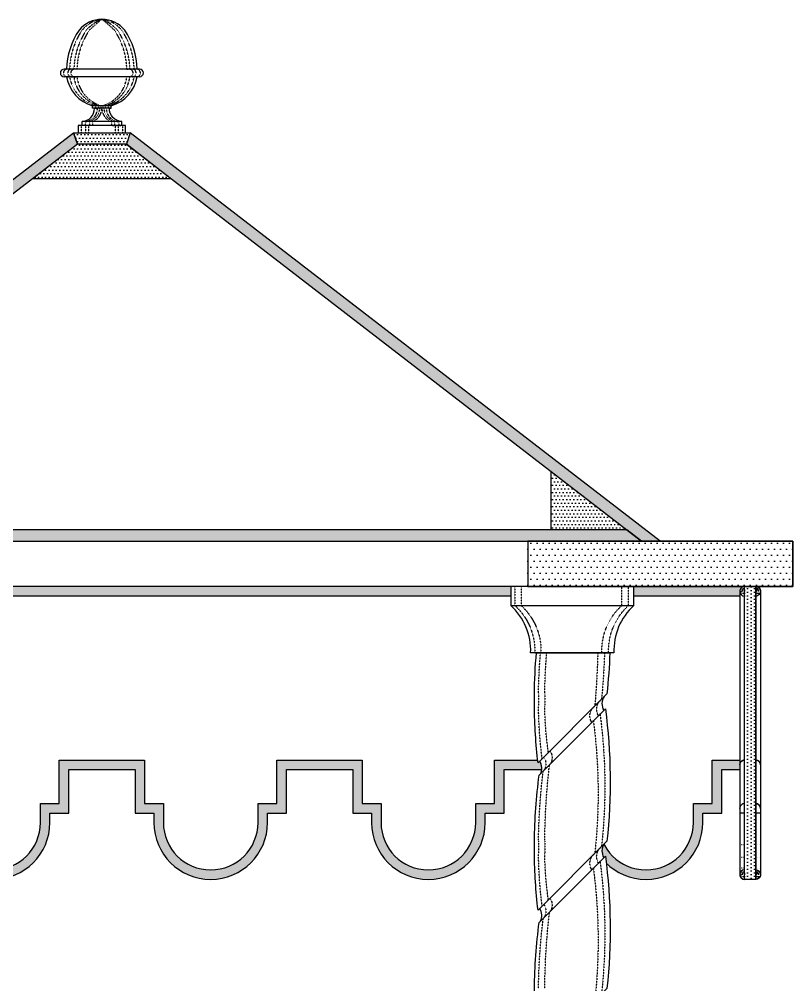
# Model space of a CAD drawing. Header units: millimetres. Extents: x -2664 to 5367, y -2692 to 3839.
# Drawn here: x 2216 to 2625, y 3329 to 3839 of the extents above; entities that cross this region are included whole.
import ezdxf

# ---------------------------------------------------------------- set-up
doc = ezdxf.new("R2010")
doc.units = ezdxf.units.MM
doc.header["$LTSCALE"] = 0.1
doc.header["$MEASUREMENT"] = 0
doc.set_wipeout_variables(frame=1)
doc.linetypes.add('ACAD_ISO07W100', pattern=[3, 0, -3])
for name, color, linetype in [('CART', 1, 'Continuous'), ('MS-MDF', 3, 'Continuous'), ('SOLID TIMBER', 3, 'Continuous')]:
    doc.layers.add(name, color=color, linetype=linetype)
pattern_1 = [(180, (-3, 0), (-0.9375, -1.875), [0, -1.875])]
pattern_2 = [(180, (-3, 0), (-0.625, -1.25), [0, -1.25])]
pattern_3 = [(90, (-3, 0), (-1.875, 0.9375), [0, -1.875])]
pattern_4 = [(180, (-3, 149.6075), (-0.9375, -1.875), [0, -1.875])]
pattern_5 = [(180, (-3, 149.6075), (-0.625, -1.25), [0, -1.25])]
pattern_6 = [(90, (-3, 149.6075), (-1.875, 0.9375), [0, -1.875])]

# ---------------------------------------------------------------- blocks, each defined once
blk = doc.blocks.new('*U22')
at = {"color": 8, "true_color": 0x7a7a7a}
blk.add_wipeout([(-609.19, 4500.11), (-609.19, 4440.24), (-621.69, 4440.24), (-621.69, 4444.24), (-619.69, 4444.24), (-619.69, 4446.24), (-619.22, 4446.29), (-618.95, 4446.32), (-618.71, 4446.37), (-618.5, 4446.41), (-618.28, 4446.47), (-618.12, 4446.51), (-617.94, 4446.57), (-617.69, 4446.65), (-617.48, 4446.73), (-617.28, 4446.82), (-617, 4446.95), (-616.75, 4447.08), (-616.54, 4447.2), (-616.36, 4447.31), (-616.19, 4447.42), (-615.97, 4447.58), (-615.76, 4447.74), (-615.56, 4447.9), (-615.4, 4448.05), (-615.25, 4448.19), (-615.09, 4448.35), (-614.94, 4448.51), (-614.79, 4448.69), (-614.65, 4448.85), (-614.52, 4449.02), (-614.4, 4449.19), (-614.29, 4449.35), (-614.19, 4449.51), (-614.11, 4449.64), (-614.02, 4449.8), (-613.97, 4449.9), (-613.88, 4450.07), (-613.78, 4450.28), (-613.7, 4450.45), (-613.63, 4450.64), (-613.57, 4450.8), (-613.51, 4450.97), (-613.46, 4451.12), (-613.42, 4451.27), (-613.38, 4451.42), (-613.35, 4451.55), (-613.3, 4451.75), (-613.28, 4451.88), (-613.25, 4452.04), (-613.23, 4452.19), (-613.21, 4452.34), (-613.19, 4452.49), (-613.18, 4452.61), (-613.17, 4452.75), (-613.17, 4452.89), (-613.16, 4453.05), (-613.16, 4453.17), (-613.16, 4453.24), (-614.16, 4453.24), (-614.16, 4454.63), (-614.59, 4454.76), (-615.09, 4454.92), (-615.71, 4455.14), (-616.21, 4455.34), (-616.75, 4455.57), (-617.25, 4455.8), (-617.73, 4456.04), (-618.28, 4456.34), (-618.78, 4456.63), (-619.75, 4457.25), (-620.24, 4457.59), (-620.76, 4457.98), (-621.15, 4458.3), (-621.58, 4458.66), (-621.96, 4459.01), (-622.32, 4459.35), (-622.73, 4459.77), (-623.08, 4460.13), (-623.46, 4460.56), (-623.84, 4461.02), (-624.16, 4461.43), (-624.51, 4461.9), (-624.77, 4462.26), (-625.04, 4462.68), (-625.44, 4463.33), (-625.7, 4463.79), (-625.87, 4464.1), (-626.15, 4464.64), (-626.37, 4465.11), (-626.52, 4465.45), (-626.72, 4465.93), (-626.93, 4466.47), (-627.08, 4466.9), (-627.24, 4467.39), (-627.36, 4467.77), (-627.49, 4468.26), (-627.63, 4468.83), (-627.71, 4469.2), (-627.76, 4469.47), (-627.81, 4469.74), (-627.84, 4469.93), (-629.13, 4469.93), (-629.29, 4469.94), (-629.44, 4469.96), (-629.6, 4469.99), (-629.76, 4470.03), (-629.92, 4470.1), (-630.08, 4470.17), (-630.23, 4470.26), (-630.36, 4470.36), (-630.56, 4470.53), (-630.73, 4470.73), (-630.83, 4470.88), (-630.91, 4471.03), (-630.99, 4471.21), (-631.06, 4471.42), (-631.1, 4471.59), (-631.12, 4471.8), (-631.13, 4471.93), (-631.11, 4472.16), (-631.08, 4472.34), (-631.03, 4472.54), (-630.98, 4472.69), (-630.9, 4472.87), (-630.81, 4473.01), (-630.71, 4473.15), (-630.56, 4473.32), (-630.38, 4473.49), (-630.19, 4473.62), (-630.05, 4473.7), (-629.86, 4473.79), (-629.63, 4473.87), (-629.41, 4473.91), (-629.26, 4473.93), (-629.18, 4473.93), (-627.84, 4473.93), (-627.82, 4474.53), (-627.79, 4475.19), (-627.7, 4476.44), (-627.62, 4477.22), (-627.53, 4477.93), (-627.38, 4478.98), (-627.21, 4480.01), (-627.01, 4480.98), (-626.83, 4481.82), (-626.52, 4483.03), (-626.27, 4483.91), (-625.92, 4485.05), (-625.55, 4486.11), (-625.17, 4487.12), (-624.72, 4488.2), (-624.32, 4489.11), (-623.89, 4490), (-623.46, 4490.86), (-622.91, 4491.87), (-622.39, 4492.77), (-621.93, 4493.52), (-621.47, 4494.23), (-621.27, 4494.53), (-620.74, 4495.15), (-620.02, 4495.89), (-619.4, 4496.45), (-618.83, 4496.92), (-618.07, 4497.47), (-617.41, 4497.91), (-616.52, 4498.42), (-615.84, 4498.76), (-614.66, 4499.26), (-614.16, 4499.43), (-613.7, 4499.58), (-613.25, 4499.71), (-612.75, 4499.83), (-612.1, 4499.97), (-611.51, 4500.07), (-610.77, 4500.16), (-610.21, 4500.21), (-609.65, 4500.24), (-609.19, 4500.24)], dxfattribs=at).dxf.layer = 'CART'
at = {"layer": 'SOLID TIMBER'}
blk.add_lwpolyline([(-619.69, 4444.24), (-619.69, 4446.24, 0.402986), (-613.16, 4453.24), (-614.16, 4453.24), (-614.16, 4454.63)], format="xyb", dxfattribs=at)
for centre, radius, start, end in [((-629.13, 4471.93), 2, 90.0094, 269.9906), ((-608.94, 4473.07), 19.16, 189.4239, 254.1882)]:
    blk.add_arc(centre, radius, start, end, dxfattribs=at)
at = {"color": 8, "true_color": 0x7a7a7a}
blk.add_wipeout([(-609.19, 4500.11), (-609.19, 4440.24), (-596.69, 4440.24), (-596.69, 4444.24), (-598.69, 4444.24), (-598.69, 4446.24), (-599.16, 4446.29), (-599.42, 4446.32), (-599.66, 4446.37), (-599.88, 4446.41), (-600.09, 4446.47), (-600.26, 4446.51), (-600.44, 4446.57), (-600.68, 4446.65), (-600.89, 4446.73), (-601.1, 4446.82), (-601.37, 4446.95), (-601.62, 4447.08), (-601.83, 4447.2), (-602.02, 4447.31), (-602.19, 4447.42), (-602.41, 4447.58), (-602.62, 4447.74), (-602.81, 4447.9), (-602.98, 4448.05), (-603.12, 4448.19), (-603.28, 4448.35), (-603.43, 4448.51), (-603.59, 4448.69), (-603.72, 4448.85), (-603.85, 4449.02), (-603.97, 4449.19), (-604.08, 4449.35), (-604.19, 4449.51), (-604.27, 4449.64), (-604.36, 4449.8), (-604.41, 4449.9), (-604.5, 4450.07), (-604.6, 4450.28), (-604.67, 4450.45), (-604.75, 4450.64), (-604.81, 4450.8), (-604.87, 4450.97), (-604.91, 4451.12), (-604.96, 4451.27), (-605, 4451.42), (-605.03, 4451.55), (-605.07, 4451.75), (-605.1, 4451.88), (-605.13, 4452.04), (-605.15, 4452.19), (-605.17, 4452.34), (-605.18, 4452.49), (-605.19, 4452.61), (-605.2, 4452.75), (-605.21, 4452.89), (-605.21, 4453.05), (-605.21, 4453.17), (-605.21, 4453.24), (-604.21, 4453.24), (-604.21, 4454.63), (-603.79, 4454.76), (-603.29, 4454.92), (-602.67, 4455.14), (-602.16, 4455.34), (-601.63, 4455.57), (-601.13, 4455.8), (-600.65, 4456.04), (-600.09, 4456.34), (-599.59, 4456.63), (-598.62, 4457.25), (-598.14, 4457.59), (-597.62, 4457.98), (-597.22, 4458.3), (-596.8, 4458.66), (-596.41, 4459.01), (-596.05, 4459.35), (-595.64, 4459.77), (-595.3, 4460.13), (-594.92, 4460.56), (-594.53, 4461.02), (-594.21, 4461.43), (-593.87, 4461.9), (-593.61, 4462.26), (-593.34, 4462.68), (-592.93, 4463.33), (-592.67, 4463.79), (-592.5, 4464.1), (-592.23, 4464.64), (-592.01, 4465.11), (-591.85, 4465.45), (-591.65, 4465.93), (-591.44, 4466.47), (-591.29, 4466.9), (-591.13, 4467.39), (-591.02, 4467.77), (-590.88, 4468.26), (-590.75, 4468.83), (-590.67, 4469.2), (-590.61, 4469.47), (-590.56, 4469.74), (-590.53, 4469.93), (-589.25, 4469.93), (-589.09, 4469.94), (-588.94, 4469.96), (-588.78, 4469.99), (-588.62, 4470.03), (-588.45, 4470.1), (-588.3, 4470.17), (-588.14, 4470.26), (-588.01, 4470.36), (-587.82, 4470.53), (-587.65, 4470.73), (-587.54, 4470.88), (-587.46, 4471.03), (-587.38, 4471.21), (-587.31, 4471.42), (-587.28, 4471.59), (-587.25, 4471.8), (-587.25, 4471.93), (-587.26, 4472.16), (-587.29, 4472.34), (-587.34, 4472.54), (-587.4, 4472.69), (-587.48, 4472.87), (-587.56, 4473.01), (-587.66, 4473.15), (-587.81, 4473.32), (-587.99, 4473.49), (-588.18, 4473.62), (-588.32, 4473.7), (-588.51, 4473.79), (-588.75, 4473.87), (-588.97, 4473.91), (-589.12, 4473.93), (-589.2, 4473.93), (-590.53, 4473.93), (-590.55, 4474.53), (-590.58, 4475.19), (-590.68, 4476.44), (-590.75, 4477.22), (-590.84, 4477.93), (-590.99, 4478.98), (-591.17, 4480.01), (-591.36, 4480.98), (-591.55, 4481.82), (-591.86, 4483.03), (-592.1, 4483.91), (-592.46, 4485.05), (-592.83, 4486.11), (-593.21, 4487.12), (-593.65, 4488.2), (-594.06, 4489.11), (-594.48, 4490), (-594.92, 4490.86), (-595.46, 4491.87), (-595.99, 4492.77), (-596.45, 4493.52), (-596.9, 4494.23), (-597.1, 4494.53), (-597.64, 4495.15), (-598.36, 4495.89), (-598.98, 4496.45), (-599.54, 4496.92), (-600.3, 4497.47), (-600.97, 4497.91), (-601.86, 4498.42), (-602.53, 4498.76), (-603.72, 4499.26), (-604.21, 4499.43), (-604.67, 4499.58), (-605.13, 4499.71), (-605.62, 4499.83), (-606.27, 4499.97), (-606.87, 4500.07), (-607.61, 4500.16), (-608.17, 4500.21), (-608.72, 4500.24), (-609.19, 4500.24)], dxfattribs=at).dxf.layer = 'CART'
at = {"layer": 'SOLID TIMBER'}
for p, q in [((-589.2, 4473.93), (-629.18, 4473.93)), ((-589.25, 4469.93), (-629.13, 4469.93)), ((-604.21, 4454.63), (-614.16, 4454.63)), ((-604.21, 4453.24), (-614.16, 4453.24)), ((-598.69, 4446.24), (-619.69, 4446.24))]:
    blk.add_line(p, q, dxfattribs=at)
at = {"layer": 'SOLID TIMBER', "color": 8, "linetype": 'ACAD_ISO07W100', "ltscale": 0.1, "true_color": 0x7a7a7a}
blk.add_line((-611.56, 4453.24), (-612.56, 4453.24), dxfattribs=at)
for points in [[(-609.19, 4500.24, 0.190784), (-619.67, 4494.53, 0.142753), (-626.24, 4473.93), (-627.52, 4473.93, 0.999835), (-627.52, 4469.93), (-626.24, 4469.93, 0.290358), (-612.56, 4454.63), (-612.56, 4453.24), (-611.56, 4453.24, -0.402986), (-618.08, 4446.24), (-618.08, 4444.24), (-620.08, 4444.24), (-620.08, 4440.24)], [(-609.19, 4500.24, 0.115311), (-617.4, 4494.53, 0.142753), (-623.98, 4473.93), (-625.26, 4473.93, 0.999835), (-625.26, 4469.93), (-623.98, 4469.93, 0.297039), (-611, 4454.63), (-611, 4453.24), (-610.28, 4453.24, -0.316412), (-615.82, 4446.24), (-615.82, 4444.24), (-617.82, 4444.24), (-617.82, 4440.24)], [(-609.28, 4500.23, 0.022673), (-615.79, 4494.53, 0.142753), (-622.37, 4473.93), (-623.65, 4473.93, 0.999835), (-623.65, 4469.93), (-622.37, 4469.93, 0.299705), (-609.66, 4454.63), (-609.66, 4453.24), (-609.32, 4453.24, -0.330891), (-614.21, 4446.24), (-614.21, 4444.24), (-616.21, 4444.24), (-616.21, 4440.24)], [(-609.19, 4500.24, -0.190784), (-598.71, 4494.53, -0.142753), (-592.14, 4473.93), (-590.85, 4473.93, -0.999835), (-590.85, 4469.93), (-592.14, 4469.93, -0.290358), (-605.82, 4454.63), (-605.82, 4453.24), (-606.82, 4453.24, 0.402986), (-600.29, 4446.24), (-600.29, 4444.24), (-598.29, 4444.24), (-598.29, 4440.24)], [(-609.19, 4500.24, -0.115311), (-600.97, 4494.53, -0.142753), (-594.4, 4473.93), (-593.12, 4473.93, -0.999835), (-593.12, 4469.93), (-594.4, 4469.93, -0.297039), (-607.38, 4454.63), (-607.38, 4453.24), (-608.1, 4453.24, 0.316412), (-602.56, 4446.24), (-602.56, 4444.24), (-600.56, 4444.24), (-600.56, 4440.24)], [(-609.1, 4500.23, -0.022673), (-602.58, 4494.53, -0.142753), (-596.01, 4473.93), (-594.73, 4473.93, -0.999835), (-594.73, 4469.93), (-596.01, 4469.93, -0.299705), (-608.71, 4454.63), (-608.71, 4453.24), (-609.05, 4453.24, 0.330891), (-604.17, 4446.24), (-604.17, 4444.24), (-602.17, 4444.24), (-602.17, 4440.24)]]:
    blk.add_lwpolyline(points, format="xyb", dxfattribs=at)
at = {"layer": 'SOLID TIMBER'}
for points in [[(-590.53, 4473.93, 0.142753), (-597.1, 4494.53, 0.472539), (-621.27, 4494.53, 0.142753), (-627.84, 4473.93)], [(-598.69, 4444.24), (-598.69, 4446.24, -0.402986), (-605.21, 4453.24), (-604.21, 4453.24), (-604.21, 4454.63)]]:
    blk.add_lwpolyline(points, format="xyb", dxfattribs=at)
blk.add_lwpolyline([(-596.69, 4444.24), (-621.69, 4444.24), (-621.69, 4440.24), (-596.69, 4440.24)], close=True, dxfattribs=at)
for centre, radius, start, end in [((-589.25, 4471.93), 2, 270.0094, 89.9906), ((-609.43, 4473.07), 19.16, 285.8118, 350.5761)]:
    blk.add_arc(centre, radius, start, end, dxfattribs=at)
blk = doc.blocks.new('*U98')
at = {"color": 8, "true_color": 0x7a7a7a}
blk.add_wipeout([(-4546.46, 2724.23), (-4611.46, 2724.23), (-4611.46, 2734.23), (-4610.74, 2734.9), (-4609.75, 2735.9), (-4609.01, 2736.71), (-4608.28, 2737.57), (-4607.67, 2738.32), (-4606.99, 2739.23), (-4606.41, 2740.07), (-4605.61, 2741.32), (-4604.96, 2742.44), (-4604.24, 2743.81), (-4603.44, 2745.57), (-4602.78, 2747.27), (-4601.96, 2749.97), (-4601.64, 2751.33), (-4601.34, 2752.96), (-4601.16, 2754.19), (-4601.01, 2755.86), (-4600.94, 2757.29), (-4600.93, 2758.02), (-4600.95, 2758.86), (-4600.96, 2759.23), (-4598.41, 2759.23), (-4598.49, 2760.55), (-4598.57, 2762.09), (-4598.65, 2763.67), (-4598.73, 2765.48), (-4598.81, 2767.89), (-4598.88, 2770.4), (-4598.92, 2772.6), (-4598.94, 2773.98), (-4598.95, 2775.68), (-4598.96, 2777.03), (-4598.95, 2779.52), (-4598.91, 2782.52), (-4598.87, 2784.16), (-4598.82, 2785.8), (-4598.74, 2788.32), (-4598.66, 2790.25), (-4598.57, 2792), (-4598.46, 2794.01), (-4598.35, 2795.75), (-4598.14, 2798.83), (-4598.04, 2800.1), (-4597.89, 2801.93), (-4597.71, 2803.87), (-4597.54, 2805.71), (-4597.32, 2807.82), (-4597.13, 2809.51), (-4596.94, 2811.21), (-4596.78, 2812.48), (-4596.62, 2813.79), (-4596.57, 2814.14), (-4596.52, 2814.54), (-4596.48, 2814.88), (-4596.43, 2815.2), (-4595.6, 2814.37), (-4595.42, 2814.68), (-4595.22, 2815.09), (-4595.03, 2815.53), (-4594.87, 2816.05), (-4594.76, 2816.47), (-4594.68, 2816.92), (-4594.63, 2817.46), (-4594.62, 2817.85), (-4594.63, 2818.25), (-4594.67, 2818.67), (-4594.73, 2819.09), (-4594.83, 2819.53), (-4594.99, 2820.03), (-4595.05, 2820.21), (-4595.11, 2820.37), (-4595.18, 2820.53), (-4595.26, 2820.7), (-4595.37, 2820.93), (-4595.47, 2821.11), (-4595.63, 2821.37), (-4595.71, 2821.5), (-4595.82, 2821.65), (-4597.21, 2823.05), (-4597.34, 2824.19), (-4597.5, 2825.78), (-4597.66, 2827.4), (-4597.77, 2828.58), (-4597.94, 2830.51), (-4598.1, 2832.54), (-4598.26, 2834.79), (-4598.34, 2835.93), (-4598.42, 2837.25), (-4598.5, 2838.53), (-4598.59, 2840.16), (-4598.66, 2841.64), (-4598.72, 2843.05), (-4598.83, 2846.27), (-4598.93, 2850.55), (-4598.96, 2854.15), (-4598.94, 2858.04), (-4598.89, 2860.94), (-4598.77, 2865.13), (-4598.58, 2869.56), (-4598.37, 2873.27), (-4598.1, 2877.12), (-4597.83, 2880.33), (-4597.57, 2883.15), (-4597.28, 2885.97), (-4596.96, 2888.82), (-4596.72, 2890.75), (-4596.43, 2892.98), (-4595.6, 2892.15), (-4595.29, 2892.71), (-4594.92, 2893.66), (-4594.76, 2894.27), (-4594.66, 2894.93), (-4594.62, 2895.63), (-4594.67, 2896.44), (-4594.82, 2897.27), (-4595.03, 2897.95), (-4595.28, 2898.51), (-4595.82, 2899.44), (-4597.21, 2900.83), (-4597.47, 2903.29), (-4597.66, 2905.17), (-4597.9, 2907.91), (-4598.19, 2911.51), (-4598.44, 2915.25), (-4598.62, 2918.58), (-4598.75, 2921.56), (-4598.87, 2925.41), (-4598.93, 2928.3), (-4598.95, 2931.19), (-4598.95, 2934.94), (-4598.86, 2940.06), (-4598.69, 2945.11), (-4598.5, 2948.86), (-4598.28, 2952.45), (-4598.02, 2955.95), (-4597.81, 2958.41), (-4597.56, 2961.04), (-4597.29, 2963.68), (-4596.99, 2966.29), (-4596.78, 2968.1), (-4596.62, 2969.37), (-4596.43, 2970.77), (-4595.6, 2969.93), (-4595.33, 2970.42), (-4594.99, 2971.23), (-4594.76, 2972.03), (-4594.65, 2972.8), (-4594.62, 2973.61), (-4594.72, 2974.58), (-4594.94, 2975.44), (-4595.26, 2976.26), (-4595.56, 2976.81), (-4595.82, 2977.22), (-4597.21, 2978.61), (-4597.43, 2980.65), (-4597.68, 2983.2), (-4597.96, 2986.4), (-4598.28, 2990.56), (-4598.5, 2994.04), (-4598.71, 2998.45), (-4598.85, 3002.62), (-4598.94, 3006.96), (-4598.96, 3010.38), (-4598.91, 3015.76), (-4598.81, 3019.49), (-4598.66, 3023.58), (-4598.5, 3026.7), (-4598.28, 3030.24), (-4597.99, 3034.09), (-4597.77, 3036.59), (-4597.39, 3040.49), (-4597.04, 3043.63), (-4596.74, 3046.2), (-4596.43, 3048.55), (-4595.6, 3047.71), (-4595.4, 3048.07), (-4595, 3048.98), (-4594.77, 3049.77), (-4594.65, 3050.51), (-4594.62, 3051.19), (-4594.66, 3051.95), (-4594.77, 3052.59), (-4594.95, 3053.27), (-4595.22, 3053.96), (-4595.45, 3054.41), (-4595.82, 3055), (-4597.21, 3056.4), (-4597.59, 3060.01), (-4597.98, 3064.35), (-4598.29, 3068.49), (-4598.58, 3073.47), (-4598.8, 3078.56), (-4598.92, 3083.5), (-4598.95, 3086.89), (-4598.93, 3092.27), (-4598.85, 3095.96), (-4598.7, 3100.34), (-4598.48, 3104.72), (-4598.24, 3108.58), (-4597.92, 3112.66), (-4597.48, 3117.44), (-4597.07, 3121.21), (-4596.73, 3124), (-4596.54, 3125.53), (-4596.43, 3126.33), (-4595.6, 3125.5), (-4595.41, 3125.83), (-4595.13, 3126.41), (-4594.89, 3127.09), (-4594.72, 3127.81), (-4594.63, 3128.56), (-4594.62, 3128.98), (-4594.69, 3129.93), (-4594.81, 3130.57), (-4595, 3131.2), (-4595.28, 3131.86), (-4595.53, 3132.34), (-4595.82, 3132.78), (-4597.21, 3134.18), (-4597.46, 3136.48), (-4597.78, 3139.84), (-4598.11, 3143.8), (-4598.4, 3147.91), (-4598.64, 3152.38), (-4598.81, 3156.86), (-4598.92, 3161.32), (-4598.95, 3164.54), (-4598.95, 3168.42), (-4598.91, 3171.28), (-4598.8, 3175.4), (-4598.7, 3178.26), (-4598.58, 3180.75), (-4598.46, 3182.98), (-4598.28, 3185.7), (-4598.06, 3188.72), (-4597.85, 3191.22), (-4597.55, 3194.46), (-4597.22, 3197.68), (-4596.84, 3200.95), (-4596.53, 3203.36), (-4596.43, 3204.11), (-4595.6, 3203.28), (-4595.28, 3203.86), (-4595, 3204.52), (-4594.8, 3205.23), (-4594.65, 3206.16), (-4594.62, 3206.76), (-4594.7, 3207.77), (-4594.9, 3208.68), (-4595.17, 3209.42), (-4595.46, 3210), (-4595.82, 3210.56), (-4597.21, 3211.96), (-4597.57, 3215.36), (-4598.06, 3220.95), (-4598.53, 3228.03), (-4598.87, 3236.53), (-4598.96, 3243.72), (-4598.86, 3251.24), (-4598.55, 3259.02), (-4598.11, 3265.88), (-4597.56, 3272.13), (-4597.08, 3276.69), (-4596.69, 3279.9), (-4596.43, 3281.89), (-4595.6, 3281.06), (-4595.21, 3281.81), (-4594.81, 3282.95), (-4594.63, 3284.08), (-4594.62, 3284.73), (-4594.75, 3285.86), (-4595.1, 3287.02), (-4595.39, 3287.64), (-4595.82, 3288.34), (-4597.21, 3289.74), (-4597.51, 3292.59), (-4597.92, 3297.03), (-4598.29, 3301.92), (-4598.58, 3306.77), (-4598.75, 3310.61), (-4598.87, 3314.6), (-4598.94, 3318.44), (-4598.96, 3321.51), (-4598.92, 3325.83), (-4598.77, 3331.89), (-4598.58, 3336.32), (-4598.36, 3340.18), (-4598.06, 3344.29), (-4597.67, 3348.77), (-4597.34, 3352.14), (-4596.96, 3355.49), (-4596.6, 3358.38), (-4596.43, 3359.67), (-4595.6, 3358.84), (-4595.31, 3359.37), (-4594.93, 3360.3), (-4594.67, 3361.52), (-4594.65, 3362.91), (-4594.81, 3363.91), (-4595.09, 3364.78), (-4595.47, 3365.58), (-4595.82, 3366.13), (-4597.21, 3367.52), (-4597.44, 3369.7), (-4597.71, 3372.38), (-4597.87, 3374.2), (-4598.12, 3377.25), (-4598.34, 3380.41), (-4598.54, 3383.72), (-4598.64, 3385.66), (-4598.74, 3387.94), (-4598.78, 3389.23), (-4600.96, 3389.23), (-4600.93, 3390.44), (-4600.97, 3391.94), (-4601.1, 3393.74), (-4601.36, 3395.65), (-4601.67, 3397.29), (-4602.24, 3399.52), (-4602.84, 3401.34), (-4603.44, 3402.89), (-4604.52, 3405.19), (-4605.87, 3407.56), (-4607.24, 3409.56), (-4608.56, 3411.22), (-4609.92, 3412.73), (-4610.75, 3413.56), (-4611.46, 3414.23), (-4611.46, 3424.23), (-4546.46, 3424.23), (-4546.46, 3414.23), (-4547.81, 3412.93), (-4549.35, 3411.23), (-4550.72, 3409.5), (-4551.91, 3407.78), (-4553.02, 3405.89), (-4554.07, 3403.81), (-4554.98, 3401.61), (-4555.8, 3399.06), (-4556.39, 3396.55), (-4556.72, 3394.53), (-4556.88, 3392.91), (-4556.97, 3391.05), (-4556.97, 3389.23), (-4560.01, 3389.23), (-4559.76, 3386.09), (-4559.53, 3382.86), (-4559.28, 3378.38), (-4559.08, 3373.49), (-4559, 3370.17), (-4558.96, 3366.11), (-4558.96, 3361.14), (-4559.03, 3357.12), (-4559.1, 3354.57), (-4559.22, 3351.65), (-4559.38, 3348.4), (-4559.56, 3345.39), (-4559.81, 3341.84), (-4560.05, 3338.92), (-4560.42, 3335.04), (-4560.61, 3333.21), (-4560.84, 3331.15), (-4561.75, 3332.07), (-4562.16, 3331.35), (-4562.52, 3330.46), (-4562.78, 3329.29), (-4562.83, 3328.73), (-4562.8, 3327.65), (-4562.62, 3326.73), (-4562.4, 3326.04), (-4562.07, 3325.31), (-4561.46, 3324.7), (-4561.03, 3321.27), (-4560.54, 3316.97), (-4560.18, 3313.36), (-4559.83, 3309.27), (-4559.53, 3305.03), (-4559.29, 3300.75), (-4559.12, 3296.66), (-4558.96, 3289.73), (-4558.96, 3284.32), (-4558.98, 3281.44), (-4559.08, 3277.49), (-4559.22, 3273.81), (-4559.51, 3268.34), (-4559.75, 3264.82), (-4560.01, 3261.61), (-4560.26, 3258.88), (-4560.51, 3256.39), (-4560.72, 3254.44), (-4560.84, 3253.37), (-4561.75, 3254.28), (-4561.98, 3253.91), (-4562.33, 3253.21), (-4562.54, 3252.6), (-4562.7, 3252), (-4562.79, 3251.43), (-4562.83, 3250.95), (-4562.84, 3250.4), (-4562.78, 3249.73), (-4562.63, 3248.98), (-4562.5, 3248.53), (-4562.38, 3248.19), (-4562.07, 3247.52), (-4561.46, 3246.92), (-4560.99, 3243.18), (-4560.38, 3237.59), (-4559.9, 3232.38), (-4559.54, 3227.47), (-4559.25, 3222.28), (-4559.1, 3218.44), (-4558.99, 3213.97), (-4558.96, 3208.76), (-4558.96, 3205.57), (-4559.01, 3202.44), (-4559.14, 3198), (-4559.51, 3190.56), (-4559.88, 3185.47), (-4560.22, 3181.5), (-4560.66, 3177.26), (-4560.84, 3175.59), (-4561.75, 3176.5), (-4562.16, 3175.78), (-4562.49, 3174.97), (-4562.72, 3174.11), (-4562.83, 3173.16), (-4562.79, 3172.04), (-4562.56, 3170.96), (-4562.07, 3169.74), (-4561.46, 3169.14), (-4561.17, 3166.88), (-4560.78, 3163.61), (-4560.39, 3159.9), (-4560.02, 3155.96), (-4559.68, 3151.69), (-4559.34, 3146.13), (-4559.21, 3143.43), (-4559.09, 3140.24), (-4558.99, 3136.47), (-4558.96, 3132.68), (-4558.96, 3128.52), (-4559.03, 3123.87), (-4559.32, 3116.04), (-4559.57, 3111.83), (-4559.97, 3106.51), (-4560.42, 3101.72), (-4560.57, 3100.31), (-4560.84, 3097.81), (-4561.75, 3098.72), (-4562.1, 3098.13), (-4562.62, 3096.78), (-4562.83, 3095.38), (-4562.74, 3093.91), (-4562.48, 3092.92), (-4562.07, 3091.96), (-4561.46, 3091.36), (-4561.16, 3089.04), (-4560.81, 3086.09), (-4560.55, 3083.73), (-4560.21, 3080.29), (-4559.87, 3076.36), (-4559.54, 3071.84), (-4559.2, 3065.38), (-4559.08, 3062.14), (-4558.98, 3058.11), (-4558.96, 3054.56), (-4558.96, 3051.6), (-4558.99, 3047.76), (-4559.08, 3044.03), (-4559.26, 3039.61), (-4559.46, 3035.81), (-4559.63, 3033.14), (-4559.95, 3029.02), (-4560.21, 3026.11), (-4560.47, 3023.46), (-4560.67, 3021.53), (-4560.84, 3020.03), (-4561.75, 3020.94), (-4562.04, 3020.46), (-4562.34, 3019.82), (-4562.62, 3018.99), (-4562.78, 3018.16), (-4562.84, 3017.29), (-4562.77, 3016.3), (-4562.6, 3015.51), (-4562.39, 3014.89), (-4562.07, 3014.18), (-4561.46, 3013.57), (-4561.27, 3012.08), (-4560.99, 3009.83), (-4560.66, 3006.94), (-4560.44, 3004.84), (-4560.11, 3001.43), (-4559.91, 2999.11), (-4559.68, 2996.13), (-4559.5, 2993.47), (-4559.34, 2990.66), (-4559.19, 2987.41), (-4559.04, 2982.95), (-4558.96, 2979.18), (-4558.96, 2974.79), (-4558.96, 2972.23), (-4558.96, 2968.64), (-4559.11, 2965.44), (-4559.26, 2961.78), (-4559.42, 2958.82), (-4559.62, 2955.63), (-4559.87, 2952.16), (-4560.15, 2948.9), (-4560.42, 2946.1), (-4560.65, 2943.95), (-4560.84, 2942.25), (-4561.75, 2943.16), (-4562, 2942.75), (-4562.24, 2942.28), (-4562.48, 2941.68), (-4562.7, 2940.89), (-4562.82, 2940.01), (-4562.83, 2939.2), (-4562.72, 2938.27), (-4562.6, 2937.75), (-4562.37, 2937.07), (-4562.07, 2936.4), (-4561.46, 2935.79), (-4561.3, 2934.56), (-4561.06, 2932.62), (-4560.81, 2930.52), (-4560.49, 2927.6), (-4560.19, 2924.55), (-4559.91, 2921.36), (-4559.68, 2918.35), (-4559.46, 2914.92), (-4559.31, 2912.22), (-4559.14, 2908.46), (-4559.03, 2905), (-4558.98, 2902.18), (-4558.96, 2899.49), (-4558.96, 2896.11), (-4558.98, 2892.55), (-4559.07, 2888.8), (-4559.19, 2885.54), (-4559.34, 2882.48), (-4559.51, 2879.43), (-4559.66, 2877.19), (-4559.84, 2874.76), (-4560.02, 2872.58), (-4560.23, 2870.3), (-4560.51, 2867.5), (-4560.65, 2866.21), (-4560.84, 2864.46), (-4561.75, 2865.37), (-4561.95, 2865.06), (-4562.24, 2864.5), (-4562.59, 2863.55), (-4562.74, 2862.91), (-4562.82, 2862.21), (-4562.84, 2861.73), (-4562.8, 2861.03), (-4562.63, 2860.06), (-4562.41, 2859.37), (-4562.07, 2858.62), (-4561.46, 2858.01), (-4561.08, 2855.02), (-4560.7, 2851.72), (-4560.37, 2848.63), (-4559.88, 2843.21), (-4559.48, 2837.53), (-4559.23, 2832.73), (-4559.06, 2828.17), (-4558.97, 2823.71), (-4558.96, 2819.14), (-4559.01, 2813.46), (-4559.15, 2808.76), (-4559.32, 2805), (-4559.51, 2801.65), (-4559.74, 2798.31), (-4560.05, 2794.45), (-4560.3, 2791.84), (-4560.44, 2790.43), (-4560.58, 2789.09), (-4560.68, 2788.09), (-4560.84, 2786.68), (-4561.75, 2787.59), (-4561.92, 2787.32), (-4562.25, 2786.7), (-4562.5, 2786.05), (-4562.73, 2785.15), (-4562.84, 2783.95), (-4562.77, 2782.99), (-4562.66, 2782.39), (-4562.4, 2781.58), (-4562.07, 2780.83), (-4561.46, 2780.23), (-4561.21, 2778.33), (-4560.84, 2775.22), (-4560.5, 2772.15), (-4560.06, 2767.59), (-4559.67, 2762.7), (-4559.5, 2760.08), (-4559.45, 2759.23), (-4556.96, 2759.23), (-4556.98, 2758.02), (-4556.89, 2755.64), (-4556.6, 2753.07), (-4555.92, 2749.83), (-4555.04, 2747.03), (-4553.82, 2744.12), (-4552.42, 2741.51), (-4550.3, 2738.4), (-4548.7, 2736.48), (-4547.47, 2735.19), (-4546.46, 2734.23)], dxfattribs=at).dxf.layer = 'CART'
at = {"color": 8, "linetype": 'ACAD_ISO07W100', "ltscale": 0.1, "true_color": 0x7a7a7a}
for points in [[(-4594.41, 3209.16, -0.060511), (-4593.63, 3279.09), (-4592.8, 3278.26, 0.298373), (-4593.01, 3285.54), (-4594.41, 3286.94, -0.060511), (-4593.63, 3356.87), (-4592.8, 3356.04, 0.298373), (-4593.01, 3363.32), (-4594.41, 3364.72, -0.016629), (-4595.98, 3389.23), (-4598.15, 3389.23, 0.221117), (-4608.65, 3414.23), (-4608.65, 3424.23)], [(-4590.85, 3205.6, -0.060511), (-4590.07, 3275.53), (-4589.24, 3274.7, 0.298373), (-4589.45, 3281.98), (-4590.85, 3283.38, -0.060511), (-4590.07, 3353.31), (-4589.24, 3352.48, 0.298373), (-4589.45, 3359.77), (-4590.85, 3361.16, -0.014529), (-4592.42, 3389.23), (-4594.6, 3389.23, 0.221117), (-4605.1, 3414.23), (-4605.1, 3424.23)], [(-4551.9, 3424.23), (-4551.9, 3414.23, 0.221117), (-4562.4, 3389.23), (-4565.46, 3389.23, -0.018749), (-4564.4, 3367.51), (-4564.4, 3361.14, -0.031638), (-4566.29, 3336.6), (-4567.2, 3337.51, 0.273377), (-4567.51, 3330.75), (-4566.91, 3330.15, -0.026191), (-4564.4, 3289.73), (-4564.4, 3283.35, -0.031638), (-4566.29, 3258.82), (-4567.2, 3259.73, 0.273377), (-4567.51, 3252.97), (-4566.91, 3252.37, -0.026191), (-4564.4, 3211.95)], [(-4548.61, 3424.23), (-4548.61, 3414.23, 0.221117), (-4559.11, 3389.23), (-4562.16, 3389.23, -0.018749), (-4561.11, 3367.51), (-4561.11, 3361.14, -0.027907), (-4562.99, 3333.3), (-4563.9, 3334.21, 0.273377), (-4564.21, 3327.45), (-4563.61, 3326.85, -0.028509), (-4561.11, 3289.73), (-4561.11, 3283.35, -0.027907), (-4562.99, 3255.52), (-4563.9, 3256.43, 0.273377), (-4564.21, 3249.67), (-4563.61, 3249.07, -0.028509), (-4561.11, 3211.95)]]:
    blk.add_lwpolyline(points, format="xyb", dxfattribs=at)
at = {"layer": 'CART'}
blk.add_lwpolyline([(-4611.46, 3424.23), (-4546.46, 3424.23), (-4546.46, 3414.23), (-4611.46, 3414.23)], close=True, dxfattribs=at)
for points in [[(-4611.46, 3414.23, -0.221117), (-4600.96, 3389.23), (-4556.96, 3389.23, -0.221117), (-4546.46, 3414.23)], [(-4598.78, 3389.23, 0.018767), (-4597.21, 3367.52), (-4560.84, 3331.15, 0.025915), (-4558.96, 3361.14), (-4558.96, 3367.51, 0.018749), (-4560.01, 3389.23)], [(-4595.82, 3366.13, -0.298373), (-4595.6, 3358.84), (-4562.07, 3325.31, -0.273377), (-4561.75, 3332.07)], [(-4561.46, 3324.7), (-4596.43, 3359.67, 0.060511), (-4597.21, 3289.74), (-4560.84, 3253.37, 0.025915), (-4558.96, 3283.35), (-4558.96, 3289.73, 0.030251)], [(-4595.82, 3288.34, -0.298373), (-4595.6, 3281.06), (-4562.07, 3247.52, -0.273377), (-4561.75, 3254.28)], [(-4561.46, 3246.92), (-4596.43, 3281.89, 0.060511), (-4597.21, 3211.96), (-4560.84, 3175.59, 0.025915), (-4558.96, 3205.57), (-4558.96, 3211.95, 0.030251)]]:
    blk.add_lwpolyline(points, format="xyb", close=True, dxfattribs=at)
blk = doc.blocks.new('*U142')
at = {"true_color": 0x7a7a7a}
h = blk.add_hatch(color=8, dxfattribs=at)
h.dxf.hatch_style = 1
edge = h.paths.add_edge_path(flags=16)
edge.add_line((-4809.96, 3447.82), (-4792.46, 3447.82))
edge.add_line((-4792.46, 3447.82), (-4792.46, 3424.8))
edge.add_line((-4792.46, 3424.8), (-4782.46, 3424.8))
edge.add_line((-4782.46, 3424.8), (-4782.46, 3414.8))
edge.add_arc((-4757.46, 3414.8), 25, 180, 360)
edge.add_line((-4732.46, 3414.8), (-4732.46, 3424.8))
edge.add_line((-4732.46, 3424.8), (-4722.46, 3424.8))
edge.add_line((-4722.46, 3424.8), (-4722.46, 3447.82))
edge.add_line((-4722.46, 3447.82), (-4699.96, 3447.82))
edge.add_line((-4699.96, 3447.82), (-4677.46, 3447.82))
edge.add_line((-4677.46, 3447.82), (-4677.46, 3424.8))
edge.add_line((-4677.46, 3424.8), (-4667.46, 3424.8))
edge.add_line((-4667.46, 3424.8), (-4667.46, 3414.8))
edge.add_arc((-4642.46, 3414.8), 25, 180, 360)
edge.add_line((-4617.46, 3414.8), (-4617.46, 3424.8))
edge.add_line((-4617.46, 3424.8), (-4607.46, 3424.8))
edge.add_line((-4607.46, 3424.8), (-4607.46, 3447.82))
edge.add_line((-4607.46, 3447.82), (-4584.96, 3447.82))
edge.add_line((-4584.96, 3447.82), (-4562.46, 3447.82))
edge.add_line((-4562.46, 3447.82), (-4562.46, 3424.8))
edge.add_line((-4562.46, 3424.8), (-4552.46, 3424.8))
edge.add_line((-4552.46, 3424.8), (-4552.46, 3414.8))
edge.add_arc((-4527.46, 3414.8), 25, 180, 360)
edge.add_line((-4502.46, 3414.8), (-4502.46, 3424.8))
edge.add_line((-4502.46, 3424.8), (-4492.46, 3424.8))
edge.add_line((-4492.46, 3424.8), (-4492.46, 3447.82))
edge.add_line((-4492.46, 3447.82), (-4469.96, 3447.82))
edge.add_line((-4469.96, 3447.82), (-4447.46, 3447.82))
edge.add_line((-4447.46, 3447.82), (-4447.46, 3424.8))
edge.add_line((-4447.46, 3424.8), (-4437.46, 3424.8))
edge.add_line((-4437.46, 3424.8), (-4437.46, 3414.8))
edge.add_arc((-4412.46, 3414.8), 25, 180, 360)
edge.add_line((-4387.46, 3414.8), (-4387.46, 3424.8))
edge.add_line((-4387.46, 3424.8), (-4377.46, 3424.8))
edge.add_line((-4377.46, 3424.8), (-4377.46, 3447.82))
edge.add_line((-4377.46, 3447.82), (-4354.96, 3447.82))
edge.add_line((-4354.96, 3447.82), (-4332.46, 3447.82))
edge.add_line((-4332.46, 3447.82), (-4332.46, 3424.8))
edge.add_line((-4332.46, 3424.8), (-4322.46, 3424.8))
edge.add_line((-4322.46, 3424.8), (-4322.46, 3414.8))
edge.add_arc((-4297.46, 3414.8), 25, 180, 360)
edge.add_line((-4272.46, 3414.8), (-4272.46, 3424.8))
edge.add_line((-4272.46, 3424.8), (-4262.46, 3424.8))
edge.add_line((-4262.46, 3424.8), (-4262.46, 3447.82))
edge.add_line((-4262.46, 3447.82), (-4239.96, 3447.82))
edge.add_line((-4239.96, 3447.82), (-4217.46, 3447.82))
edge.add_line((-4217.46, 3447.82), (-4217.46, 3424.8))
edge.add_line((-4217.46, 3424.8), (-4207.46, 3424.8))
edge.add_line((-4207.46, 3424.8), (-4207.46, 3414.8))
edge.add_arc((-4182.46, 3414.8), 25, 180, 360)
edge.add_line((-4157.46, 3414.8), (-4157.46, 3424.8))
edge.add_line((-4157.46, 3424.8), (-4147.46, 3424.8))
edge.add_line((-4147.46, 3424.8), (-4147.46, 3447.82))
edge.add_line((-4147.46, 3447.82), (-4129.96, 3447.82))
edge.add_line((-4129.96, 3447.82), (-4129.96, 3534.41))
edge.add_line((-4129.96, 3534.41), (-4809.96, 3534.41))
edge.add_line((-4809.96, 3534.41), (-4809.96, 3447.82))
edge = h.paths.add_edge_path()
edge.add_line((-4814.96, 3442.82), (-4797.46, 3442.82))
edge.add_line((-4797.46, 3442.82), (-4797.46, 3419.8))
edge.add_line((-4797.46, 3419.8), (-4787.46, 3419.8))
edge.add_line((-4787.46, 3419.8), (-4787.46, 3414.8))
edge.add_arc((-4757.46, 3414.8), 30, 180, 360)
edge.add_line((-4727.46, 3414.8), (-4727.46, 3419.8))
edge.add_line((-4727.46, 3419.8), (-4717.46, 3419.8))
edge.add_line((-4717.46, 3419.8), (-4717.46, 3442.82))
edge.add_line((-4717.46, 3442.82), (-4699.96, 3442.82))
edge.add_line((-4699.96, 3442.82), (-4682.46, 3442.82))
edge.add_line((-4682.46, 3442.82), (-4682.46, 3419.8))
edge.add_line((-4682.46, 3419.8), (-4672.46, 3419.8))
edge.add_line((-4672.46, 3419.8), (-4672.46, 3414.8))
edge.add_arc((-4642.46, 3414.8), 30, 180, 360)
edge.add_line((-4612.46, 3414.8), (-4612.46, 3419.8))
edge.add_line((-4612.46, 3419.8), (-4602.46, 3419.8))
edge.add_line((-4602.46, 3419.8), (-4602.46, 3442.82))
edge.add_line((-4602.46, 3442.82), (-4584.96, 3442.82))
edge.add_line((-4584.96, 3442.82), (-4567.46, 3442.82))
edge.add_line((-4567.46, 3442.82), (-4567.46, 3419.8))
edge.add_line((-4567.46, 3419.8), (-4557.46, 3419.8))
edge.add_line((-4557.46, 3419.8), (-4557.46, 3414.8))
edge.add_arc((-4527.46, 3414.8), 30, 180, 360)
edge.add_line((-4497.46, 3414.8), (-4497.46, 3419.8))
edge.add_line((-4497.46, 3419.8), (-4487.46, 3419.8))
edge.add_line((-4487.46, 3419.8), (-4487.46, 3442.82))
edge.add_line((-4487.46, 3442.82), (-4469.96, 3442.82))
edge.add_line((-4469.96, 3442.82), (-4452.46, 3442.82))
edge.add_line((-4452.46, 3442.82), (-4452.46, 3419.8))
edge.add_line((-4452.46, 3419.8), (-4442.46, 3419.8))
edge.add_line((-4442.46, 3419.8), (-4442.46, 3414.8))
edge.add_arc((-4412.46, 3414.8), 30, 180, 360)
edge.add_line((-4382.46, 3414.8), (-4382.46, 3419.8))
edge.add_line((-4382.46, 3419.8), (-4372.46, 3419.8))
edge.add_line((-4372.46, 3419.8), (-4372.46, 3442.82))
edge.add_line((-4372.46, 3442.82), (-4354.96, 3442.82))
edge.add_line((-4354.96, 3442.82), (-4337.46, 3442.82))
edge.add_line((-4337.46, 3442.82), (-4337.46, 3419.8))
edge.add_line((-4337.46, 3419.8), (-4327.46, 3419.8))
edge.add_line((-4327.46, 3419.8), (-4327.46, 3414.8))
edge.add_arc((-4297.46, 3414.8), 30, 180, 360)
edge.add_line((-4267.46, 3414.8), (-4267.46, 3419.8))
edge.add_line((-4267.46, 3419.8), (-4257.46, 3419.8))
edge.add_line((-4257.46, 3419.8), (-4257.46, 3442.82))
edge.add_line((-4257.46, 3442.82), (-4239.96, 3442.82))
edge.add_line((-4239.96, 3442.82), (-4222.46, 3442.82))
edge.add_line((-4222.46, 3442.82), (-4222.46, 3419.8))
edge.add_line((-4222.46, 3419.8), (-4212.46, 3419.8))
edge.add_line((-4212.46, 3419.8), (-4212.46, 3414.8))
edge.add_arc((-4182.46, 3414.8), 30, 180, 360)
edge.add_line((-4152.46, 3414.8), (-4152.46, 3419.8))
edge.add_line((-4152.46, 3419.8), (-4142.46, 3419.8))
edge.add_line((-4142.46, 3419.8), (-4142.46, 3442.82))
edge.add_line((-4142.46, 3442.82), (-4124.96, 3442.82))
edge.add_line((-4124.96, 3442.82), (-4124.96, 3539.41))
edge.add_line((-4124.96, 3539.41), (-4814.96, 3539.41))
edge.add_line((-4814.96, 3539.41), (-4814.96, 3442.82))
at = {"layer": 'CART'}
for points in [[(-4557.46, 3414.8, 1), (-4497.46, 3414.8), (-4497.46, 3419.8), (-4487.46, 3419.8), (-4487.46, 3442.82), (-4469.96, 3442.82), (-4452.46, 3442.82), (-4452.46, 3419.8), (-4442.46, 3419.8), (-4442.46, 3414.8, 1), (-4382.46, 3414.8), (-4382.46, 3419.8), (-4372.46, 3419.8), (-4372.46, 3442.82), (-4354.96, 3442.82), (-4337.46, 3442.82), (-4337.46, 3419.8), (-4327.46, 3419.8), (-4327.46, 3414.8, 1), (-4267.46, 3414.8), (-4267.46, 3419.8), (-4257.46, 3419.8), (-4257.46, 3442.82), (-4239.96, 3442.82), (-4222.46, 3442.82), (-4222.46, 3419.8), (-4212.46, 3419.8), (-4212.46, 3414.8, 1), (-4152.46, 3414.8), (-4152.46, 3419.8), (-4142.46, 3419.8), (-4142.46, 3442.82), (-4124.96, 3442.82), (-4124.96, 3539.41), (-4814.96, 3539.41)], [(-4552.46, 3414.8, 1), (-4502.46, 3414.8), (-4502.46, 3424.8), (-4492.46, 3424.8), (-4492.46, 3447.82), (-4469.96, 3447.82), (-4447.46, 3447.82), (-4447.46, 3424.8), (-4437.46, 3424.8), (-4437.46, 3414.8, 1), (-4387.46, 3414.8), (-4387.46, 3424.8), (-4377.46, 3424.8), (-4377.46, 3447.82), (-4354.96, 3447.82), (-4332.46, 3447.82), (-4332.46, 3424.8), (-4322.46, 3424.8), (-4322.46, 3414.8, 1), (-4272.46, 3414.8), (-4272.46, 3424.8), (-4262.46, 3424.8), (-4262.46, 3447.82), (-4239.96, 3447.82), (-4217.46, 3447.82), (-4217.46, 3424.8), (-4207.46, 3424.8), (-4207.46, 3414.8, 1), (-4157.46, 3414.8), (-4157.46, 3424.8), (-4147.46, 3424.8), (-4147.46, 3447.82), (-4129.96, 3447.82), (-4129.96, 3534.41), (-4809.96, 3534.41)]]:
    blk.add_lwpolyline(points, format="xyb", dxfattribs=at)
at = {"color": 8}
blk.add_wipeout([(-4130.46, 3384.8), (-4124.46, 3384.8), (-4124.17, 3384.81), (-4123.81, 3384.88), (-4123.39, 3385.04), (-4123.04, 3385.25), (-4122.84, 3385.4), (-4122.62, 3385.61), (-4122.4, 3385.89), (-4122.25, 3386.13), (-4122.1, 3386.49), (-4122.01, 3386.82), (-4121.97, 3387.19), (-4121.96, 3387.3), (-4121.96, 3536.9), (-4121.97, 3537.14), (-4122, 3537.36), (-4122.08, 3537.65), (-4122.15, 3537.85), (-4122.22, 3538.01), (-4122.32, 3538.19), (-4122.44, 3538.38), (-4122.63, 3538.61), (-4122.83, 3538.8), (-4123.06, 3538.97), (-4123.25, 3539.09), (-4123.46, 3539.2), (-4123.69, 3539.28), (-4123.93, 3539.35), (-4124.14, 3539.38), (-4124.37, 3539.4), (-4124.46, 3539.4), (-4130.46, 3539.41), (-4130.82, 3539.38), (-4131.1, 3539.32), (-4131.42, 3539.22), (-4131.72, 3539.07), (-4132, 3538.88), (-4132.23, 3538.67), (-4132.46, 3538.41), (-4132.68, 3538.06), (-4132.86, 3537.62), (-4132.93, 3537.33), (-4132.96, 3536.9), (-4132.96, 3387.3), (-4132.94, 3387), (-4132.9, 3386.74), (-4132.82, 3386.47), (-4132.74, 3386.28), (-4132.64, 3386.07), (-4132.49, 3385.84), (-4132.23, 3385.53), (-4132.12, 3385.43), (-4131.91, 3385.26), (-4131.72, 3385.14), (-4131.54, 3385.04), (-4131.34, 3384.96), (-4131.2, 3384.91), (-4131.03, 3384.86), (-4130.87, 3384.83), (-4130.74, 3384.81), (-4130.59, 3384.8)], dxfattribs=at)
h = blk.add_hatch()
h.set_pattern_fill('DOTS', color=252, scale=30, angle=180)
h.set_pattern_definition(pattern_4)
edge = h.paths.add_edge_path()
edge.add_arc((-4130.46, 3536.91), 2.5, 90, 270)
edge.add_line((-4130.46, 3534.41), (-4130.46, 3539.41))
h = blk.add_hatch()
h.set_pattern_fill('DOTS', color=252, scale=20, angle=180)
h.set_pattern_definition(pattern_5)
edge = h.paths.add_edge_path()
edge.add_arc((-4130.46, 3536.91), 2.5, 90, 270)
edge.add_line((-4130.46, 3534.41), (-4130.46, 3539.41))
at = {"linetype": 'ByBlock'}
h = blk.add_hatch(dxfattribs=at)
h.set_pattern_fill('DOTS', color=252, scale=30, angle=90)
h.set_pattern_definition(pattern_6)
edge = h.paths.add_edge_path()
edge.add_arc((-4130.46, 3536.91), 2.5, 90, 270)
edge.add_line((-4130.46, 3534.41), (-4130.46, 3539.41))
h = blk.add_hatch(dxfattribs=at)
h.set_pattern_fill('DOTS', color=252, scale=30, angle=90)
h.set_pattern_definition([(90, (-8378.8686, 5522.0578), (-1.875, 0.9375), [0, -1.875])])
h.paths.add_polyline_path([(-4124.46, 3384.8), (-4130.46, 3384.8), (-4130.46, 3539.41), (-4124.46, 3539.41)])
h = blk.add_hatch()
h.set_pattern_fill('DOTS', color=252, scale=30, angle=180)
h.set_pattern_definition(pattern_4)
edge = h.paths.add_edge_path()
edge.add_arc((-4124.46, 3536.91), 2.5, -90, 90, ccw=False)
edge.add_line((-4124.46, 3534.41), (-4124.46, 3539.41))
h = blk.add_hatch()
h.set_pattern_fill('DOTS', color=252, scale=20, angle=180)
h.set_pattern_definition(pattern_5)
edge = h.paths.add_edge_path()
edge.add_arc((-4124.46, 3536.91), 2.5, -90, 90, ccw=False)
edge.add_line((-4124.46, 3534.41), (-4124.46, 3539.41))
h = blk.add_hatch(dxfattribs=at)
h.set_pattern_fill('DOTS', color=252, scale=30, angle=90)
h.set_pattern_definition(pattern_6)
edge = h.paths.add_edge_path()
edge.add_arc((-4124.46, 3536.91), 2.5, -90, 90, ccw=False)
edge.add_line((-4124.46, 3534.41), (-4124.46, 3539.41))
h = blk.add_hatch()
h.set_pattern_fill('DOTS', color=252, scale=30, angle=180)
h.set_pattern_definition(pattern_1)
edge = h.paths.add_edge_path()
edge.add_arc((-4130.46, 3387.3), 2.5, 90, 270)
edge.add_line((-4130.46, 3384.8), (-4130.46, 3389.8))
h = blk.add_hatch()
h.set_pattern_fill('DOTS', color=252, scale=20, angle=180)
h.set_pattern_definition(pattern_2)
edge = h.paths.add_edge_path()
edge.add_arc((-4130.46, 3387.3), 2.5, 90, 270)
edge.add_line((-4130.46, 3384.8), (-4130.46, 3389.8))
h = blk.add_hatch(dxfattribs=at)
h.set_pattern_fill('DOTS', color=252, scale=30, angle=90)
h.set_pattern_definition(pattern_3)
edge = h.paths.add_edge_path()
edge.add_arc((-4130.46, 3387.3), 2.5, 90, 270)
edge.add_line((-4130.46, 3384.8), (-4130.46, 3389.8))
h = blk.add_hatch()
h.set_pattern_fill('DOTS', color=252, scale=30, angle=180)
h.set_pattern_definition(pattern_1)
edge = h.paths.add_edge_path()
edge.add_arc((-4124.46, 3387.3), 2.5, -90, 90, ccw=False)
edge.add_line((-4124.46, 3384.8), (-4124.46, 3389.8))
h = blk.add_hatch()
h.set_pattern_fill('DOTS', color=252, scale=20, angle=180)
h.set_pattern_definition(pattern_2)
edge = h.paths.add_edge_path()
edge.add_arc((-4124.46, 3387.3), 2.5, -90, 90, ccw=False)
edge.add_line((-4124.46, 3384.8), (-4124.46, 3389.8))
h = blk.add_hatch(dxfattribs=at)
h.set_pattern_fill('DOTS', color=252, scale=30, angle=90)
h.set_pattern_definition(pattern_3)
edge = h.paths.add_edge_path()
edge.add_arc((-4124.46, 3387.3), 2.5, -90, 90, ccw=False)
edge.add_line((-4124.46, 3384.8), (-4124.46, 3389.8))
at = {"layer": 'CART', "color": 8}
for p, q in [((-4124.46, 3442.82), (-4124.46, 3384.8)), ((-4130.46, 3419.8), (-4132.96, 3419.8)), ((-4121.96, 3419.8), (-4124.46, 3419.8))]:
    blk.add_line(p, q, dxfattribs=at)
at = {"layer": 'CART', "color": 8, "linetype": 'ACAD_ISO07W100', "ltscale": 2, "true_color": 0x7a7a7a}
for p, q in [((-4130.46, 3403), (-4132.96, 3403)), ((-4121.96, 3403), (-4124.46, 3403)), ((-4130.46, 3396.32), (-4132.96, 3396.32)), ((-4121.96, 3396.32), (-4124.46, 3396.32)), ((-4130.46, 3390.79), (-4132.96, 3390.79)), ((-4121.96, 3390.79), (-4124.46, 3390.79))]:
    blk.add_line(p, q, dxfattribs=at)
at = {"layer": 'CART'}
for points in [[(-4130.46, 3447.82), (-4130.46, 3539.41, 0.414214), (-4132.96, 3536.91), (-4132.96, 3445.32, -0.41408)], [(-4124.46, 3447.82), (-4124.46, 3539.41, -0.414214), (-4121.96, 3536.91), (-4121.96, 3445.32, 0.41408)], [(-4130.46, 3424.8), (-4130.46, 3447.82, 0.414214), (-4132.96, 3445.32), (-4132.96, 3422.3, -0.41408)], [(-4124.46, 3424.8), (-4124.46, 3447.82, -0.414214), (-4121.96, 3445.32), (-4121.96, 3422.3, 0.41408)], [(-4130.46, 3424.8, 0.414214), (-4132.96, 3422.3), (-4132.96, 3387.3, 0.414214), (-4130.46, 3384.8)], [(-4124.46, 3424.8, -0.414214), (-4121.96, 3422.3), (-4121.96, 3387.3, -0.414214), (-4124.46, 3384.8)]]:
    blk.add_lwpolyline(points, format="xyb", close=True, dxfattribs=at)
at = {"layer": 'MS-MDF'}
for points in [[(-4130.46, 3539.41, 1), (-4130.46, 3534.41), (-4130.46, 3534.41), (-4130.46, 3539.41)], [(-4124.46, 3539.41, -1), (-4124.46, 3534.41), (-4124.46, 3534.41), (-4124.46, 3539.41)], [(-4130.46, 3389.8, 1), (-4130.46, 3384.8), (-4130.46, 3384.8), (-4130.46, 3389.8)], [(-4124.46, 3389.8, -1), (-4124.46, 3384.8), (-4124.46, 3384.8), (-4124.46, 3389.8)]]:
    blk.add_lwpolyline(points, format="xyb", close=True, dxfattribs=at)
blk.add_lwpolyline([(-4124.46, 3384.8), (-4130.46, 3384.8), (-4130.46, 3539.41), (-4124.46, 3539.41)], close=True, dxfattribs=at)
blk = doc.blocks.new('*U130')
at = {"linetype": 'ByBlock'}
h = blk.add_hatch(dxfattribs=at)
h.set_pattern_fill('DOTS', color=252, scale=2, angle=180)
h.set_pattern_definition([(180, (-31518.9502, -4419.6068), (-1.5875, -3.175), [0, -3.175])])
h.paths.add_polyline_path([(799.67, -5.4), (799.67, 18.6), (659.67, 18.6), (659.67, -5.4)])
at = {"layer": 'MS-MDF', "linetype": 'ByBlock'}
blk.add_lwpolyline([(799.67, 18.6), (799.67, -5.4), (659.67, -5.4), (659.67, 18.6), (799.67, 18.6)], close=True, dxfattribs=at)

msp = doc.modelspace()

# ---------------------------------------------------------------- hatches: boundary and pattern name
h = msp.add_hatch()
h.set_pattern_fill('DOTS', color=252, scale=30, angle=180)
h.paths.add_polyline_path([(2247.06, 3772.96), (1974.86, 3563.41), (1965.02, 3563.41), (2245.02, 3778.96)])
h = msp.add_hatch()
h.set_pattern_fill('DOTS', color=252, scale=30, angle=180)
h.paths.add_polyline_path([(2272.98, 3772.96), (2247.06, 3772.96), (2223.68, 3754.96), (2296.36, 3754.96)])
at = {"linetype": 'ByBlock'}
h = msp.add_hatch(dxfattribs=at)
h.set_pattern_fill('DOTS', color=252, scale=30, angle=180)
h.set_pattern_definition([(180, (-7.7937, 6), (-0.9375, -1.875), [0, -1.875])])
h.paths.add_polyline_path([(2497.39, 3600.2), (2537.39, 3569.41), (2497.39, 3569.41)])
h = msp.add_hatch(dxfattribs=at)
h.set_pattern_fill('DOTS', color=252, scale=30, angle=180)
h.paths.add_polyline_path([(2545.19, 3563.41), (2537.39, 3569.41), (1982.65, 3569.41), (1974.86, 3563.41)])

# ---------------------------------------------------------------- linework, layer by layer
at = {"layer": 'MS-MDF'}
for points in [[(2247.06, 3772.96), (1974.86, 3563.41), (1965.02, 3563.41), (2245.02, 3778.96)], [(2272.98, 3772.96), (2247.06, 3772.96), (2223.68, 3754.96), (2296.36, 3754.96)], [(2497.39, 3600.2), (2537.39, 3569.41), (2497.39, 3569.41)], [(2545.19, 3563.41), (2537.39, 3569.41), (1982.65, 3569.41), (1974.86, 3563.41)]]:
    msp.add_lwpolyline(points, close=True, dxfattribs=at)

# ---------------------------------------------------------------- block references
at = {"layer": 'CART'}
msp.add_blockref('*U142', (6729.99, 0), dxfattribs=at)

# ---------------------------------------------------------------- next in the draw order: linework, layer by layer
msp.add_lwpolyline([(1895.02, 3563.41), (2625.02, 3563.41), (2625.02, 3539.41), (1895.02, 3539.41)], close=True, dxfattribs=at)

# ---------------------------------------------------------------- next in the draw order: block references
msp.add_blockref('*U22', (2869.21, -661.28), dxfattribs=at)

# ---------------------------------------------------------------- next in the draw order: hatches: boundary and pattern name
h = msp.add_hatch()
h.set_pattern_fill('DOTS', color=252, scale=30, angle=180)
h.paths.add_polyline_path([(2245.02, 3778.96), (2275.02, 3778.96), (2272.98, 3772.96), (2247.06, 3772.96)])
h = msp.add_hatch()
h.set_pattern_fill('DOTS', color=252, scale=30, angle=180)
h.paths.add_polyline_path([(2272.98, 3772.96), (2545.19, 3563.41), (2555.02, 3563.41), (2275.02, 3778.96)])

# ---------------------------------------------------------------- next in the draw order: linework, layer by layer
at = {"layer": 'MS-MDF'}
for points in [[(2245.02, 3778.96), (2275.02, 3778.96), (2272.98, 3772.96), (2247.06, 3772.96)], [(2272.98, 3772.96), (2545.19, 3563.41), (2555.02, 3563.41), (2275.02, 3778.96)]]:
    msp.add_lwpolyline(points, close=True, dxfattribs=at)

# ---------------------------------------------------------------- next in the draw order: block references
at = {"layer": 'CART', "xscale": -1}
msp.add_blockref('*U98', (-2070.39, 115.18), dxfattribs=at)

# ---------------------------------------------------------------- next in the draw order: block references
at = {"layer": 'MS-MDF', "extrusion": (0, 0, -1), "zscale": -1}
msp.add_blockref('*U130', (-3284.69, 3544.81), dxfattribs=at)

doc.saveas('drawing.dxf')
